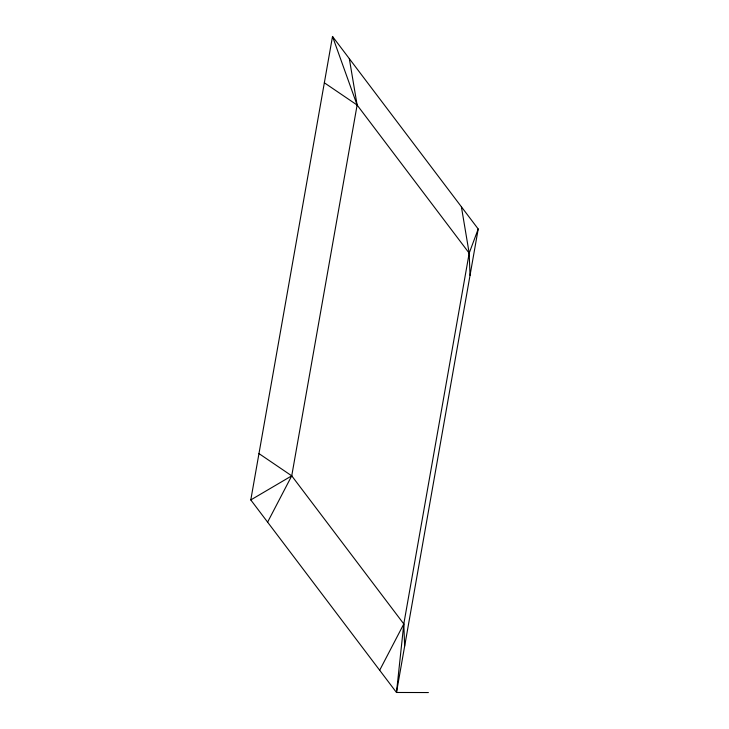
<?xml version="1.0" encoding="UTF-8"?>
<svg xmlns="http://www.w3.org/2000/svg" width="729" height="729" viewBox="0 0 729 729"><rect width="100%" height="100%" fill="white"/><g stroke="black" fill="none" stroke-linecap="round" stroke-linejoin="round"><path stroke-width="1.09" d="M478.206 228.997L396.485 692.477L250.794 499.93L332.515 36.45L478.206 228.997L469.184 253.163L403.802 623.951L396.485 692.477L428.397 692.55M267.607 522.146L291.737 475.837L357.119 105.049L349.328 58.666M379.672 670.261L403.802 623.951L291.737 475.837L258.968 453.584M250.794 499.93L291.737 475.837M324.35 82.796L357.119 105.049L469.184 253.163L470.032 275.343M332.515 36.45L357.119 105.049M461.393 206.781L469.184 253.163M403.802 623.951L404.65 646.131"/></g></svg>
